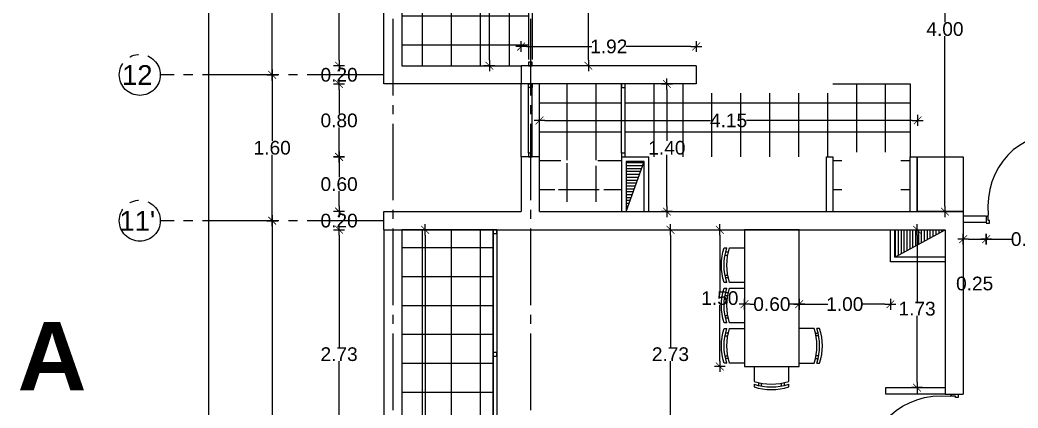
# Model space of a CAD drawing. Header units: millimetres. Extents: x 1217 to 2428, y 234 to 644.
# Drawn here: x 2348.89 to 2359.84, y 542.47 to 546.73 of the extents above; entities that cross this region are included whole.
import ezdxf

# ---------------------------------------------------------------- set-up
doc = ezdxf.new("R2010")
doc.units = ezdxf.units.MM
doc.linetypes.add('ACAD_ISO04W100', pattern=[30, 24, -3, 0, -3])
doc.layers.get('0').update_dxf_attribs({"lineweight": 5})
for name, color, linetype in [('0.1', 251, 'Continuous'), ('0.2', 2, 'Continuous'), ('0.3', 6, 'Continuous'), ('CORTES', 30, 'Continuous'), ('COTAS', 252, 'Continuous'), ('COTAS INTERIORES', 3, 'Continuous'), ('EJES', 8, 'Continuous'), ('MUROS', 7, 'Continuous'), ('PUERTAS', 2, 'Continuous'), ('SHAFT', 3, 'Continuous')]:
    doc.layers.add(name, color=color, linetype=linetype)
doc.styles.add('INTERARQ', font='arial.ttf')
doc.styles.get("Standard").update_dxf_attribs({"font": 'arial.ttf'})
doc.dimstyles.new('ESCALA_1-50', dxfattribs={"dimtxt": 0.15, "dimasz": 0.06, "dimexe": 0.18, "dimexo": 0.0625, "dimgap": 0, "dimtad": 0, "dimtih": 1, "dimtoh": 1, "dimzin": 0, "dimdsep": 46, "dimtxsty": 'INTERARQ', "dimblk": 'DIMTICK', "dimcen": 0, "dimse1": 1, "dimse2": 1, "dimclrd": 256, "dimclre": 1, "dimclrt": 2, "dimadec": 0, "dimazin": 0, "dimtfac": 4.5, "dimtofl": 0, "dimtmove": 2, "dimatfit": 3, "dimldrblk": 'DIMTICK', "dimfxl": 1, "dimtolj": 1, "dimtzin": 0, "dimarcsym": 0})
pattern_1 = [(90, (807.40966, -286.0244), (-0.31749764, 2e-16), []), (180, (807.40966, -286.0244), (-2e-16, -0.31749764), [])]

# ---------------------------------------------------------------- blocks, each defined once
blk = doc.blocks.new('FGFGFGFG')
at = {"layer": 'PUERTAS'}
for p, q in [((381629.7039, 7752655.4584), (381629.6607, 7752655.4584)), ((381629.6607, 7752655.4584), (381629.6608, 7752654.6488)), ((381629.704, 7752654.638), (381629.7039, 7752655.4584)), ((381629.6406, 7752654.638), (381629.6608, 7752654.638)), ((381629.6608, 7752654.6488), (381629.6608, 7752654.5949)), ((381629.6608, 7752654.638), (381629.704, 7752654.638)), ((381629.6608, 7752654.5949), (381629.6742, 7752654.5949)), ((381629.6742, 7752654.5949), (381629.6742, 7752654.568)), ((381630.4569, 7752654.5949), (381630.4704, 7752654.5949)), ((381630.4569, 7752654.568), (381630.4569, 7752654.5949)), ((381630.4704, 7752654.5949), (381630.4704, 7752654.6488)), ((381630.4906, 7752654.638), (381630.4704, 7752654.638)), ((381629.6742, 7752654.568), (381629.6406, 7752654.568)), ((381630.4906, 7752654.568), (381630.4569, 7752654.568))]:
    blk.add_line(p, q, dxfattribs=at)
at = {"layer": 'PUERTAS', "extrusion": (0, 0, -1)}
blk.add_ellipse((381629.5735, 7752654.5673), major_axis=(0.7057, 0.6681), ratio=0.836444, start_param=-0.755704, end_param=0.755704, dxfattribs=at)
blk = doc.blocks.new('silla')
at = {"layer": '0.1', "ltscale": 3}
for p, q in [((0.164, 0.38), (0, 0.38)), ((0.178, 0.33), (0.208, 0.33)), ((0.224, 0.38), (0.194, 0.38)), ((0.214, 0.3), (0.184, 0.3)), ((0, 0), (0.164, 0)), ((0.178, 0.05), (0.208, 0.05)), ((0.214, 0.08), (0.184, 0.08)), ((0.194, 0), (0.224, 0))]:
    blk.add_line(p, q, dxfattribs=at)
for centre in [(-0.423, 0.19), (-0.393, 0.19), (-0.363, 0.19)]:
    blk.add_arc(centre, 0.617, 342.0547, 17.9453, dxfattribs=at)
blk = doc.blocks.new('DIMTICK')
at = {"color": 1}
for p, q in [((-1, 0), (1, 0)), ((0, 1), (0, -1))]:
    blk.add_line(p, q, dxfattribs=at)
at = {"color": 3, "const_width": 0.141}
blk.add_lwpolyline([(0.71, 0.71), (-0.71, -0.71)], dxfattribs=at)
blk = doc.blocks.new('*D719')
at = {"layer": 'COTAS', "lineweight": -2, "ltscale": 3, "transparency": 16777216}
for p, q in [((2352.389, 544.686), (2352.389, 544.746)), ((2352.389, 544.366), (2352.389, 544.306))]:
    blk.add_line(p, q, dxfattribs=at)
at = {"layer": 'DEFPOINTS', "color": 0, "ltscale": 3, "transparency": 16777216}
for p in [(2352.389, 544.626), (2352.878, 544.626, 0), (2352.878, 544.426, 0)]:
    blk.add_point(p, dxfattribs=at)
at = {"layer": 'COTAS', "lineweight": -2, "ltscale": 3, "transparency": 16777216, "xscale": 0.06, "yscale": 0.06, "zscale": 0.06}
for p, rotation in [((2352.389, 544.626), 270), ((2352.389, 544.426), 90)]:
    blk.add_blockref('DIMTICK', p, dxfattribs=dict(at, rotation=rotation))
at = {"layer": 'COTAS', "color": 2, "ltscale": 3, "transparency": 16777216, "insert": (2352.389, 544.526), "char_height": 0.15, "attachment_point": 5, "style": 'INTERARQ'}
blk.add_mtext('\\A1;0.20', dxfattribs=at)
blk = doc.blocks.new('*D722')
at = {"layer": 'COTAS', "lineweight": -2, "ltscale": 3, "transparency": 16777216}
for p, q in [((2351.655, 548.669), (2351.655, 547.503)), ((2351.655, 546.185), (2351.655, 547.35))]:
    blk.add_line(p, q, dxfattribs=at)
at = {"layer": 'DEFPOINTS', "color": 0, "ltscale": 3, "transparency": 16777216}
for p in [(2352.926, 548.729), (2351.655, 546.125), (2352.878, 546.125, 0)]:
    blk.add_point(p, dxfattribs=at)
at = {"layer": 'COTAS', "lineweight": -2, "ltscale": 3, "transparency": 16777216, "xscale": 0.06, "yscale": 0.06, "zscale": 0.06}
for p, rotation in [((2351.655, 548.729), 90), ((2351.655, 546.125), 270)]:
    blk.add_blockref('DIMTICK', p, dxfattribs=dict(at, rotation=rotation))
at = {"layer": 'COTAS', "color": 2, "ltscale": 3, "transparency": 16777216, "insert": (2351.655, 547.427), "char_height": 0.15, "attachment_point": 5, "style": 'INTERARQ'}
blk.add_mtext('\\A1;2.60', dxfattribs=at)
blk = doc.blocks.new('*D723')
at = {"layer": 'COTAS', "lineweight": -2, "ltscale": 3, "transparency": 16777216}
for p, q in [((2351.655, 546.065), (2351.655, 545.402)), ((2351.655, 544.586), (2351.655, 545.249))]:
    blk.add_line(p, q, dxfattribs=at)
at = {"layer": 'DEFPOINTS', "color": 0, "ltscale": 3, "transparency": 16777216}
for p in [(2352.878, 546.125, 0), (2351.655, 544.526), (2352.878, 544.526)]:
    blk.add_point(p, dxfattribs=at)
at = {"layer": 'COTAS', "lineweight": -2, "ltscale": 3, "transparency": 16777216, "xscale": 0.06, "yscale": 0.06, "zscale": 0.06}
for p, rotation in [((2351.655, 546.125), 90), ((2351.655, 544.526), 270)]:
    blk.add_blockref('DIMTICK', p, dxfattribs=dict(at, rotation=rotation))
at = {"layer": 'COTAS', "color": 2, "ltscale": 3, "transparency": 16777216, "insert": (2351.655, 545.325), "char_height": 0.15, "attachment_point": 5, "style": 'INTERARQ'}
blk.add_mtext('\\A1;1.60', dxfattribs=at)
blk = doc.blocks.new('*D724')
at = {"layer": 'COTAS', "lineweight": -2, "ltscale": 3, "transparency": 16777216}
for p, q in [((2351.655, 544.466), (2351.655, 541.563)), ((2351.655, 538.988), (2351.655, 541.41))]:
    blk.add_line(p, q, dxfattribs=at)
at = {"layer": 'DEFPOINTS', "color": 0, "ltscale": 3, "transparency": 16777216}
for p in [(2352.878, 544.526), (2351.655, 538.928), (2352.878, 538.928)]:
    blk.add_point(p, dxfattribs=at)
at = {"layer": 'COTAS', "lineweight": -2, "ltscale": 3, "transparency": 16777216, "xscale": 0.06, "yscale": 0.06, "zscale": 0.06}
for p, rotation in [((2351.655, 544.526), 90), ((2351.655, 538.928), 270)]:
    blk.add_blockref('DIMTICK', p, dxfattribs=dict(at, rotation=rotation))
at = {"layer": 'COTAS', "color": 2, "ltscale": 3, "transparency": 16777216, "insert": (2351.655, 541.486), "char_height": 0.15, "attachment_point": 5, "style": 'INTERARQ'}
blk.add_mtext('\\A1;5.60', dxfattribs=at)
blk = doc.blocks.new('*D729')
at = {"layer": 'COTAS', "lineweight": -2, "ltscale": 3, "transparency": 16777216}
for p, q in [((2350.956, 555.103), (2350.956, 538.68)), ((2350.956, 522.589), (2350.956, 538.527))]:
    blk.add_line(p, q, dxfattribs=at)
at = {"layer": 'DEFPOINTS', "color": 0, "ltscale": 3, "transparency": 16777216}
for p in [(2350.956, 555.163), (2355.301, 555.163, 0), (2355.19, 522.529, 0)]:
    blk.add_point(p, dxfattribs=at)
at = {"layer": 'COTAS', "lineweight": -2, "ltscale": 3, "transparency": 16777216, "xscale": 0.06, "yscale": 0.06, "zscale": 0.06}
for p, rotation in [((2350.956, 555.163), 90), ((2350.956, 522.529), 270)]:
    blk.add_blockref('DIMTICK', p, dxfattribs=dict(at, rotation=rotation))
at = {"layer": 'COTAS', "color": 2, "ltscale": 3, "transparency": 16777216, "insert": (2350.956, 538.603), "char_height": 0.15, "attachment_point": 5, "style": 'INTERARQ'}
blk.add_mtext('\\A1;32.63', dxfattribs=at)
blk = doc.blocks.new('*D756')
at = {"layer": 'COTAS', "lineweight": -2, "ltscale": 3, "transparency": 16777216}
for p, q in [((2352.389, 544.366), (2352.389, 543.137)), ((2352.389, 541.756), (2352.389, 542.984))]:
    blk.add_line(p, q, dxfattribs=at)
at = {"layer": 'DEFPOINTS', "color": 0, "ltscale": 3, "transparency": 16777216}
for p in [(2352.389, 544.426), (2352.878, 544.426), (2354.383, 541.696, 0)]:
    blk.add_point(p, dxfattribs=at)
at = {"layer": 'COTAS', "lineweight": -2, "ltscale": 3, "transparency": 16777216, "xscale": 0.06, "yscale": 0.06, "zscale": 0.06}
for p, rotation in [((2352.389, 544.426), 90), ((2352.389, 541.696), 270)]:
    blk.add_blockref('DIMTICK', p, dxfattribs=dict(at, rotation=rotation))
at = {"layer": 'COTAS', "color": 2, "ltscale": 3, "transparency": 16777216, "insert": (2352.389, 543.061), "char_height": 0.15, "attachment_point": 5, "style": 'INTERARQ'}
blk.add_mtext('\\A1;2.73', dxfattribs=at)
blk = doc.blocks.new('*D479')
at = {"layer": 'COTAS INTERIORES', "lineweight": -2, "ltscale": 3, "transparency": 16777216}
for p, q in [((2355.125, 548.725), (2355.125, 547.582)), ((2355.125, 546.285), (2355.125, 547.429))]:
    blk.add_line(p, q, dxfattribs=at)
at = {"layer": 'DEFPOINTS', "color": 0, "ltscale": 3, "transparency": 16777216}
for p in [(2354.85, 548.785, 0), (2355.125, 548.785), (2354.85, 546.225, 0)]:
    blk.add_point(p, dxfattribs=at)
at = {"layer": 'COTAS INTERIORES', "lineweight": -2, "ltscale": 3, "transparency": 16777216, "xscale": 0.06, "yscale": 0.06, "zscale": 0.06}
for p, rotation in [((2355.125, 548.785), 90), ((2355.125, 546.225), 270)]:
    blk.add_blockref('DIMTICK', p, dxfattribs=dict(at, rotation=rotation))
at = {"layer": 'COTAS INTERIORES', "color": 2, "ltscale": 3, "transparency": 16777216, "insert": (2355.125, 547.505), "char_height": 0.15, "attachment_point": 5, "style": 'INTERARQ'}
blk.add_mtext('\\A1;2.56', dxfattribs=at)
blk = doc.blocks.new('*D484')
at = {"layer": 'COTAS INTERIORES', "lineweight": -2, "ltscale": 3, "transparency": 16777216}
for p, q in [((2355.986, 545.965), (2355.986, 545.402)), ((2355.986, 544.686), (2355.986, 545.249))]:
    blk.add_line(p, q, dxfattribs=at)
at = {"layer": 'DEFPOINTS', "color": 0, "ltscale": 3, "transparency": 16777216}
for p in [(2356.123, 546.025, 0), (2355.986, 544.626), (2356.913, 544.626, 0)]:
    blk.add_point(p, dxfattribs=at)
at = {"layer": 'COTAS INTERIORES', "lineweight": -2, "ltscale": 3, "transparency": 16777216, "xscale": 0.06, "yscale": 0.06, "zscale": 0.06}
for p, rotation in [((2355.986, 546.025), 90), ((2355.986, 544.626), 270)]:
    blk.add_blockref('DIMTICK', p, dxfattribs=dict(at, rotation=rotation))
at = {"layer": 'COTAS INTERIORES', "color": 2, "ltscale": 3, "transparency": 16777216, "insert": (2355.986, 545.325), "char_height": 0.15, "attachment_point": 5, "style": 'INTERARQ'}
blk.add_mtext('\\A1;1.40', dxfattribs=at)
blk = doc.blocks.new('*D485')
at = {"layer": 'COTAS INTERIORES', "lineweight": -2, "ltscale": 3, "transparency": 16777216}
blk.add_line((2359.297, 544.323), (2359.429, 544.323), dxfattribs=at)
at = {"layer": 'DEFPOINTS', "color": 0, "ltscale": 3, "transparency": 16777216}
for p in [(2359.237, 544.506, 0), (2359.489, 544.506, 0), (2359.489, 544.323)]:
    blk.add_point(p, dxfattribs=at)
at = {"layer": 'COTAS INTERIORES', "lineweight": -2, "ltscale": 3, "transparency": 16777216, "xscale": 0.06, "yscale": 0.06, "zscale": 0.06, "rotation": 180}
blk.add_blockref('DIMTICK', (2359.237, 544.323), dxfattribs=at)
at = {"layer": 'COTAS INTERIORES', "lineweight": -2, "ltscale": 3, "transparency": 16777216, "xscale": 0.06, "yscale": 0.06, "zscale": 0.06}
blk.add_blockref('DIMTICK', (2359.489, 544.323), dxfattribs=at)
at = {"layer": 'COTAS INTERIORES', "color": 2, "ltscale": 3, "transparency": 16777216, "insert": (2359.363, 543.836), "char_height": 0.15, "attachment_point": 5, "style": 'INTERARQ'}
blk.add_mtext('\\A1;0.25', dxfattribs=at)
blk = doc.blocks.new('*D486')
at = {"layer": 'COTAS INTERIORES', "lineweight": -2, "ltscale": 3, "transparency": 16777216}
for p, q in [((2359.549, 544.323), (2359.769, 544.323)), ((2360.379, 544.323), (2360.16, 544.323))]:
    blk.add_line(p, q, dxfattribs=at)
at = {"layer": 'DEFPOINTS', "color": 0, "ltscale": 3, "transparency": 16777216}
for p in [(2359.489, 544.506, 0), (2360.439, 544.323), (2360.439, 544.228)]:
    blk.add_point(p, dxfattribs=at)
at = {"layer": 'COTAS INTERIORES', "lineweight": -2, "ltscale": 3, "transparency": 16777216, "xscale": 0.06, "yscale": 0.06, "zscale": 0.06, "rotation": 180}
blk.add_blockref('DIMTICK', (2359.489, 544.323), dxfattribs=at)
at = {"layer": 'COTAS INTERIORES', "lineweight": -2, "ltscale": 3, "transparency": 16777216, "xscale": 0.06, "yscale": 0.06, "zscale": 0.06}
blk.add_blockref('DIMTICK', (2360.439, 544.323), dxfattribs=at)
at = {"layer": 'COTAS INTERIORES', "color": 2, "ltscale": 3, "transparency": 16777216, "insert": (2359.964, 544.323), "char_height": 0.15, "attachment_point": 5, "style": 'INTERARQ'}
blk.add_mtext('\\A1;0.95', dxfattribs=at)
blk = doc.blocks.new('*D488')
at = {"layer": 'COTAS INTERIORES', "lineweight": -2, "ltscale": 3, "transparency": 16777216}
for p, q in [((2354.448, 546.436), (2355.161, 546.436)), ((2356.248, 546.436), (2355.535, 546.436))]:
    blk.add_line(p, q, dxfattribs=at)
at = {"layer": 'DEFPOINTS', "color": 0, "ltscale": 3, "transparency": 16777216}
for p in [(2356.308, 546.436), (2354.388, 546.125, 0), (2356.308, 546.125, 0)]:
    blk.add_point(p, dxfattribs=at)
at = {"layer": 'COTAS INTERIORES', "lineweight": -2, "ltscale": 3, "transparency": 16777216, "xscale": 0.06, "yscale": 0.06, "zscale": 0.06, "rotation": 180}
blk.add_blockref('DIMTICK', (2354.388, 546.436), dxfattribs=at)
at = {"layer": 'COTAS INTERIORES', "lineweight": -2, "ltscale": 3, "transparency": 16777216, "xscale": 0.06, "yscale": 0.06, "zscale": 0.06}
blk.add_blockref('DIMTICK', (2356.308, 546.436), dxfattribs=at)
at = {"layer": 'COTAS INTERIORES', "color": 2, "ltscale": 3, "transparency": 16777216, "insert": (2355.348, 546.436), "char_height": 0.15, "attachment_point": 5, "style": 'INTERARQ'}
blk.add_mtext('\\A1;1.92', dxfattribs=at)
blk = doc.blocks.new('*D489')
at = {"layer": 'COTAS INTERIORES', "lineweight": -2, "ltscale": 3, "transparency": 16777216}
for p, q in [((2354.038, 551.221), (2354.038, 548.83)), ((2354.038, 546.285), (2354.038, 548.676))]:
    blk.add_line(p, q, dxfattribs=at)
at = {"layer": 'DEFPOINTS', "color": 0, "ltscale": 3, "transparency": 16777216}
for p in [(2353.687, 551.281, 0), (2353.078, 546.225, 0), (2354.038, 546.225)]:
    blk.add_point(p, dxfattribs=at)
at = {"layer": 'COTAS INTERIORES', "lineweight": -2, "ltscale": 3, "transparency": 16777216, "xscale": 0.06, "yscale": 0.06, "zscale": 0.06}
for p, rotation in [((2354.038, 551.281), 90), ((2354.038, 546.225), 270)]:
    blk.add_blockref('DIMTICK', p, dxfattribs=dict(at, rotation=rotation))
at = {"layer": 'COTAS INTERIORES', "color": 2, "ltscale": 3, "transparency": 16777216, "insert": (2354.038, 548.753), "char_height": 0.15, "attachment_point": 5, "style": 'INTERARQ'}
blk.add_mtext('\\A1;5.06', dxfattribs=at)
blk = doc.blocks.new('*D493')
at = {"layer": 'COTAS INTERIORES', "lineweight": -2, "ltscale": 3, "transparency": 16777216}
for p, q in [((2359.037, 548.569), (2359.037, 546.704)), ((2359.037, 544.686), (2359.037, 546.551))]:
    blk.add_line(p, q, dxfattribs=at)
at = {"layer": 'DEFPOINTS', "color": 0, "ltscale": 3, "transparency": 16777216}
for p in [(2359.037, 548.629, 0), (2359.037, 544.626, 0), (2359.037, 544.626)]:
    blk.add_point(p, dxfattribs=at)
at = {"layer": 'COTAS INTERIORES', "lineweight": -2, "ltscale": 3, "transparency": 16777216, "xscale": 0.06, "yscale": 0.06, "zscale": 0.06}
for p, rotation in [((2359.037, 548.629), 90), ((2359.037, 544.626), 270)]:
    blk.add_blockref('DIMTICK', p, dxfattribs=dict(at, rotation=rotation))
at = {"layer": 'COTAS INTERIORES', "color": 2, "ltscale": 3, "transparency": 16777216, "insert": (2359.037, 546.627), "char_height": 0.15, "attachment_point": 5, "style": 'INTERARQ'}
blk.add_mtext('\\A1;4.00', dxfattribs=at)
blk = doc.blocks.new('*D498')
at = {"layer": 'COTAS INTERIORES', "lineweight": -2, "ltscale": 3, "transparency": 16777216}
for p, q in [((2354.648, 545.625), (2356.465, 545.625)), ((2358.677, 545.625), (2356.861, 545.625))]:
    blk.add_line(p, q, dxfattribs=at)
at = {"layer": 'DEFPOINTS', "color": 0, "ltscale": 3, "transparency": 16777216}
for p in [(2358.737, 545.625), (2354.588, 544.626, 0), (2358.737, 544.626, 0)]:
    blk.add_point(p, dxfattribs=at)
at = {"layer": 'COTAS INTERIORES', "lineweight": -2, "ltscale": 3, "transparency": 16777216, "xscale": 0.06, "yscale": 0.06, "zscale": 0.06, "rotation": 180}
blk.add_blockref('DIMTICK', (2354.588, 545.625), dxfattribs=at)
at = {"layer": 'COTAS INTERIORES', "lineweight": -2, "ltscale": 3, "transparency": 16777216, "xscale": 0.06, "yscale": 0.06, "zscale": 0.06}
blk.add_blockref('DIMTICK', (2358.737, 545.625), dxfattribs=at)
at = {"layer": 'COTAS INTERIORES', "color": 2, "ltscale": 3, "transparency": 16777216, "insert": (2356.663, 545.625), "char_height": 0.15, "attachment_point": 5, "style": 'INTERARQ'}
blk.add_mtext('\\A1;4.15', dxfattribs=at)
blk = doc.blocks.new('*D523')
at = {"layer": 'COTAS INTERIORES', "lineweight": -2, "ltscale": 3, "transparency": 16777216}
for p, q in [((2353.334, 544.366), (2353.334, 541.804)), ((2353.334, 539.088), (2353.334, 541.65))]:
    blk.add_line(p, q, dxfattribs=at)
at = {"layer": 'DEFPOINTS', "color": 0, "ltscale": 3, "transparency": 16777216}
for p in [(2353.398, 544.426, 0), (2353.334, 539.028), (2353.471, 539.028, 0)]:
    blk.add_point(p, dxfattribs=at)
at = {"layer": 'COTAS INTERIORES', "lineweight": -2, "ltscale": 3, "transparency": 16777216, "xscale": 0.06, "yscale": 0.06, "zscale": 0.06}
for p, rotation in [((2353.334, 544.426), 90), ((2353.334, 539.028), 270)]:
    blk.add_blockref('DIMTICK', p, dxfattribs=dict(at, rotation=rotation))
at = {"layer": 'COTAS INTERIORES', "color": 2, "ltscale": 3, "transparency": 16777216, "insert": (2353.334, 541.727), "char_height": 0.15, "attachment_point": 5, "style": 'INTERARQ'}
blk.add_mtext('\\A1;5.40', dxfattribs=at)
blk = doc.blocks.new('*D524')
at = {"layer": 'COTAS INTERIORES', "lineweight": -2, "ltscale": 3, "transparency": 16777216}
for p, q in [((2356.025, 544.366), (2356.025, 543.137)), ((2356.025, 541.756), (2356.025, 542.984))]:
    blk.add_line(p, q, dxfattribs=at)
at = {"layer": 'DEFPOINTS', "color": 0, "ltscale": 3, "transparency": 16777216}
for p in [(2356.025, 544.426), (2356.527, 544.426, 0), (2356.603, 541.696, 0)]:
    blk.add_point(p, dxfattribs=at)
at = {"layer": 'COTAS INTERIORES', "lineweight": -2, "ltscale": 3, "transparency": 16777216, "xscale": 0.06, "yscale": 0.06, "zscale": 0.06}
for p, rotation in [((2356.025, 544.426), 90), ((2356.025, 541.696), 270)]:
    blk.add_blockref('DIMTICK', p, dxfattribs=dict(at, rotation=rotation))
at = {"layer": 'COTAS INTERIORES', "color": 2, "ltscale": 3, "transparency": 16777216, "insert": (2356.025, 543.061), "char_height": 0.15, "attachment_point": 5, "style": 'INTERARQ'}
blk.add_mtext('\\A1;2.73', dxfattribs=at)
blk = doc.blocks.new('*D526')
at = {"layer": 'COTAS INTERIORES', "lineweight": -2, "ltscale": 3, "transparency": 16777216}
for p, q in [((2357.498, 543.61), (2357.751, 543.61)), ((2358.378, 543.61), (2358.126, 543.61))]:
    blk.add_line(p, q, dxfattribs=at)
at = {"layer": 'DEFPOINTS', "color": 0, "ltscale": 3, "transparency": 16777216}
for p in [(2357.438, 543.624, 0), (2358.438, 543.61, 0), (2358.438, 543.61)]:
    blk.add_point(p, dxfattribs=at)
at = {"layer": 'COTAS INTERIORES', "lineweight": -2, "ltscale": 3, "transparency": 16777216, "xscale": 0.06, "yscale": 0.06, "zscale": 0.06, "rotation": 180}
blk.add_blockref('DIMTICK', (2357.438, 543.61), dxfattribs=at)
at = {"layer": 'COTAS INTERIORES', "lineweight": -2, "ltscale": 3, "transparency": 16777216, "xscale": 0.06, "yscale": 0.06, "zscale": 0.06}
blk.add_blockref('DIMTICK', (2358.438, 543.61), dxfattribs=at)
at = {"layer": 'COTAS INTERIORES', "color": 2, "ltscale": 3, "transparency": 16777216, "insert": (2357.938, 543.61), "char_height": 0.15, "attachment_point": 5, "style": 'INTERARQ'}
blk.add_mtext('\\A1;1.00', dxfattribs=at)
blk = doc.blocks.new('*D527')
at = {"layer": 'COTAS INTERIORES', "lineweight": -2, "ltscale": 3, "transparency": 16777216}
for p, q in [((2356.567, 544.366), (2356.567, 543.753)), ((2356.567, 542.987), (2356.567, 543.6))]:
    blk.add_line(p, q, dxfattribs=at)
at = {"layer": 'DEFPOINTS', "color": 0, "ltscale": 3, "transparency": 16777216}
for p in [(2356.567, 544.426), (2357.138, 544.426, 0), (2357.138, 542.927, 0)]:
    blk.add_point(p, dxfattribs=at)
at = {"layer": 'COTAS INTERIORES', "lineweight": -2, "ltscale": 3, "transparency": 16777216, "xscale": 0.06, "yscale": 0.06, "zscale": 0.06}
for p, rotation in [((2356.567, 544.426), 90), ((2356.567, 542.927), 270)]:
    blk.add_blockref('DIMTICK', p, dxfattribs=dict(at, rotation=rotation))
at = {"layer": 'COTAS INTERIORES', "color": 2, "ltscale": 3, "transparency": 16777216, "insert": (2356.567, 543.676), "char_height": 0.15, "attachment_point": 5, "style": 'INTERARQ'}
blk.add_mtext('\\A1;1.50', dxfattribs=at)
blk = doc.blocks.new('*D528')
at = {"layer": 'COTAS INTERIORES', "lineweight": -2, "ltscale": 3, "transparency": 16777216}
for p, q in [((2356.898, 543.61), (2356.943, 543.61)), ((2357.378, 543.61), (2357.333, 543.61))]:
    blk.add_line(p, q, dxfattribs=at)
at = {"layer": 'DEFPOINTS', "color": 0, "ltscale": 3, "transparency": 16777216}
for p in [(2356.838, 543.61), (2357.438, 543.624, 0), (2356.838, 542.927)]:
    blk.add_point(p, dxfattribs=at)
at = {"layer": 'COTAS INTERIORES', "lineweight": -2, "ltscale": 3, "transparency": 16777216, "xscale": 0.06, "yscale": 0.06, "zscale": 0.06, "rotation": 180}
blk.add_blockref('DIMTICK', (2356.838, 543.61), dxfattribs=at)
at = {"layer": 'COTAS INTERIORES', "lineweight": -2, "ltscale": 3, "transparency": 16777216, "xscale": 0.06, "yscale": 0.06, "zscale": 0.06}
blk.add_blockref('DIMTICK', (2357.438, 543.61), dxfattribs=at)
at = {"layer": 'COTAS INTERIORES', "color": 2, "ltscale": 3, "transparency": 16777216, "insert": (2357.138, 543.61), "char_height": 0.15, "attachment_point": 5, "style": 'INTERARQ'}
blk.add_mtext('\\A1;0.60', dxfattribs=at)
blk = doc.blocks.new('*D529')
at = {"layer": 'COTAS INTERIORES', "lineweight": -2, "ltscale": 3, "transparency": 16777216}
for p, q in [((2358.731, 544.366), (2358.731, 543.637)), ((2358.731, 542.755), (2358.731, 543.484))]:
    blk.add_line(p, q, dxfattribs=at)
at = {"layer": 'DEFPOINTS', "color": 0, "ltscale": 3, "transparency": 16777216}
for p in [(2358.388, 544.426, 0), (2358.731, 544.426), (2358.388, 542.695, 0)]:
    blk.add_point(p, dxfattribs=at)
at = {"layer": 'COTAS INTERIORES', "lineweight": -2, "ltscale": 3, "transparency": 16777216, "xscale": 0.06, "yscale": 0.06, "zscale": 0.06}
for p, rotation in [((2358.731, 544.426), 90), ((2358.731, 542.695), 270)]:
    blk.add_blockref('DIMTICK', p, dxfattribs=dict(at, rotation=rotation))
at = {"layer": 'COTAS INTERIORES', "color": 2, "ltscale": 3, "transparency": 16777216, "insert": (2358.731, 543.56), "char_height": 0.15, "attachment_point": 5, "style": 'INTERARQ'}
blk.add_mtext('\\A1;1.73', dxfattribs=at)
blk = doc.blocks.new('*D536')
at = {"layer": 'COTAS', "lineweight": -2, "ltscale": 3, "transparency": 16777216}
for p, q in [((2352.389, 548.797), (2352.389, 547.618)), ((2352.389, 546.285), (2352.389, 547.464))]:
    blk.add_line(p, q, dxfattribs=at)
at = {"layer": 'DEFPOINTS', "color": 0, "ltscale": 3, "transparency": 16777216}
for p in [(2352.389, 548.857), (2354.556, 548.857, 0), (2353.078, 546.225)]:
    blk.add_point(p, dxfattribs=at)
at = {"layer": 'COTAS', "lineweight": -2, "ltscale": 3, "transparency": 16777216, "xscale": 0.06, "yscale": 0.06, "zscale": 0.06}
for p, rotation in [((2352.389, 548.857), 90), ((2352.389, 546.225), 270)]:
    blk.add_blockref('DIMTICK', p, dxfattribs=dict(at, rotation=rotation))
at = {"layer": 'COTAS', "color": 2, "ltscale": 3, "transparency": 16777216, "insert": (2352.389, 547.541), "char_height": 0.15, "attachment_point": 5, "style": 'INTERARQ'}
blk.add_mtext('\\A1;2.63', dxfattribs=at)
blk = doc.blocks.new('*D541')
at = {"layer": 'COTAS', "lineweight": -2, "ltscale": 3, "transparency": 16777216}
for p, q in [((2352.389, 546.285), (2352.389, 546.345)), ((2352.389, 545.965), (2352.389, 545.905))]:
    blk.add_line(p, q, dxfattribs=at)
at = {"layer": 'DEFPOINTS', "color": 0, "ltscale": 3, "transparency": 16777216}
for p in [(2353.078, 546.225, 0), (2352.389, 546.025), (2352.878, 546.025)]:
    blk.add_point(p, dxfattribs=at)
at = {"layer": 'COTAS', "lineweight": -2, "ltscale": 3, "transparency": 16777216, "xscale": 0.06, "yscale": 0.06, "zscale": 0.06}
for p, rotation in [((2352.389, 546.225), 270), ((2352.389, 546.025), 90)]:
    blk.add_blockref('DIMTICK', p, dxfattribs=dict(at, rotation=rotation))
at = {"layer": 'COTAS', "color": 2, "ltscale": 3, "transparency": 16777216, "insert": (2352.389, 546.125), "char_height": 0.15, "attachment_point": 5, "style": 'INTERARQ'}
blk.add_mtext('\\A1;0.20', dxfattribs=at)
blk = doc.blocks.new('*D846')
at = {"layer": 'COTAS', "lineweight": -2, "ltscale": 3, "transparency": 16777216}
for p, q in [((2352.389, 545.965), (2352.389, 545.702)), ((2352.389, 545.285), (2352.389, 545.549))]:
    blk.add_line(p, q, dxfattribs=at)
at = {"layer": 'DEFPOINTS', "color": 0, "ltscale": 3, "transparency": 16777216}
for p in [(2352.878, 546.025), (2352.389, 545.225), (2354.388, 545.225)]:
    blk.add_point(p, dxfattribs=at)
at = {"layer": 'COTAS', "lineweight": -2, "ltscale": 3, "transparency": 16777216, "xscale": 0.06, "yscale": 0.06, "zscale": 0.06}
for p, rotation in [((2352.389, 546.025), 90), ((2352.389, 545.225), 270)]:
    blk.add_blockref('DIMTICK', p, dxfattribs=dict(at, rotation=rotation))
at = {"layer": 'COTAS', "color": 2, "ltscale": 3, "transparency": 16777216, "insert": (2352.389, 545.625), "char_height": 0.15, "attachment_point": 5, "style": 'INTERARQ'}
blk.add_mtext('\\A1;0.80', dxfattribs=at)
blk = doc.blocks.new('*D847')
at = {"layer": 'COTAS', "lineweight": -2, "ltscale": 3, "transparency": 16777216}
for p, q in [((2352.389, 545.165), (2352.389, 545.002)), ((2352.389, 544.686), (2352.389, 544.849))]:
    blk.add_line(p, q, dxfattribs=at)
at = {"layer": 'DEFPOINTS', "color": 0, "ltscale": 3, "transparency": 16777216}
for p in [(2354.388, 545.225), (2352.389, 544.626), (2354.388, 544.626)]:
    blk.add_point(p, dxfattribs=at)
at = {"layer": 'COTAS', "lineweight": -2, "ltscale": 3, "transparency": 16777216, "xscale": 0.06, "yscale": 0.06, "zscale": 0.06}
for p, rotation in [((2352.389, 545.225), 90), ((2352.389, 544.626), 270)]:
    blk.add_blockref('DIMTICK', p, dxfattribs=dict(at, rotation=rotation))
at = {"layer": 'COTAS', "color": 2, "ltscale": 3, "transparency": 16777216, "insert": (2352.389, 544.926), "char_height": 0.15, "attachment_point": 5, "style": 'INTERARQ'}
blk.add_mtext('\\A1;0.60', dxfattribs=at)

msp = doc.modelspace()

# ---------------------------------------------------------------- hatches: boundary and pattern name
at = {"layer": '0.1'}
h = msp.add_hatch(dxfattribs=at)
h.set_pattern_fill('NET', color=256, scale=0.099999, angle=-270, style=0)
h.set_pattern_definition([(90, (807.40967, -286.0244), (-0.31749764, 2e-16), []), (180, (807.40967, -286.0244), (-2e-16, -0.31749764), [])])
h.paths.add_polyline_path([(2354.46847, 551.28083), (2353.68688, 551.28081), (2353.07842, 550.68081), (2353.07842, 546.22527), (2354.46847, 546.22527)])
h = msp.add_hatch(dxfattribs=at)
h.set_pattern_fill('NET', color=256, scale=0.099999, angle=-270, style=0)
h.set_pattern_definition(pattern_1)
h.paths.add_polyline_path([(2358.65683, 546.02528), (2357.80759, 546.02528), (2357.80759, 545.92528), (2356.3076, 545.92528), (2356.3076, 546.02528), (2355.52845, 546.02528), (2355.52845, 545.26543), (2355.52845, 545.22545), (2355.78836, 545.2256), (2357.73752, 545.22543), (2357.80752, 545.22542), (2357.80752, 544.62573), (2357.97941, 544.62574), (2357.97941, 544.67574), (2357.91757, 544.67574, -0.41421356), (2357.90441, 544.6889), (2357.90441, 545.26257, -0.41421356), (2357.91757, 545.27573), (2358.54124, 545.27573, -0.41421356), (2358.5544, 545.26257), (2358.5544, 544.6889, -0.41421356), (2358.54124, 544.67574), (2358.4794, 544.67574), (2358.4794, 544.62574), (2358.65683, 544.62574), (2358.65683, 545.22534)])
h.paths.add_polyline_path([(2355.48844, 545.98527), (2355.48844, 546.02528), (2354.58845, 546.02528), (2354.58846, 545.22543), (2354.58847, 545.22543), (2354.58847, 544.62573), (2355.48845, 544.62573), (2355.48845, 545.22543), (2355.48845, 545.26543), (2355.48845, 545.98527)])
h.paths.add_polyline_path([(2355.19385, 545.19079, -0.41421356), (2355.29298, 545.09166), (2355.29298, 544.65053, -0.41421356), (2355.26819, 544.62575), (2354.78246, 544.62575, -0.41421356), (2354.75768, 544.65053), (2354.75768, 545.09166, -0.41421356), (2354.85681, 545.19079)], flags=16)
h.paths.add_polyline_path([(2355.24341, 545.05029), (2355.24341, 544.73384), (2354.79783, 544.73384), (2354.79783, 545.05029, -0.41421356), (2354.90524, 545.1577), (2355.136, 545.1577, -0.41421017)], flags=0)
h.paths.add_polyline_path([(2355.08915, 545.09661, -1), (2355.05941, 545.09661, -1)], flags=0)
h.paths.add_polyline_path([(2354.99124, 545.09661, -1), (2354.9615, 545.09661, -1)], flags=0)
h.paths.add_polyline_path([(2355.18828, 545.09661, -1), (2355.15854, 545.09661, -1)], flags=0)
h.paths.add_polyline_path([(2354.89211, 545.09661, -1), (2354.86237, 545.09661, -1)], flags=0)
h = msp.add_hatch(dxfattribs=at)
h.set_pattern_fill('NET', color=256, scale=0.099999, angle=-270, style=0)
h.set_pattern_definition(pattern_1)
h.paths.add_polyline_path([(2354.07841, 544.42574), (2353.07842, 544.42574), (2353.07842, 539.02823), (2354.07841, 539.02823)])
at = {"layer": 'SHAFT', "linetype": 'ByBlock'}
h = msp.add_hatch(dxfattribs=at)
h.set_pattern_fill('ANSI31', color=256, scale=0.01, angle=-405, style=0)
h.set_pattern_definition([(180, (7755639.19671, -380999.462592), (-6e-17, -0.03174976629765), [])])
h.paths.add_polyline_path([(2355.73836, 545.1756), (2355.53845, 544.62578), (2355.53845, 544.97481), (2355.53845, 545.17543)])
at = {"layer": 'SHAFT'}
h = msp.add_hatch(dxfattribs=at)
h.set_pattern_fill('ANSI31', color=256, scale=0.01, angle=-315, style=0)
h.set_pattern_definition([(90, (-7750930.562246, 382098.49363), (-0.03174976396298, 8e-17), [])])
h.paths.add_polyline_path([(2358.4881, 544.42574), (2358.48813, 544.1258), (2359.03794, 544.42574)])

# ---------------------------------------------------------------- linework, layer by layer
at = {"layer": '0.1', "elevation": 0}
for points in [[(2354.46846, 548.74528), (2354.46846, 546.29527)], [(2354.50846, 548.74528), (2354.50846, 546.29527)], [(2354.38849, 545.22543), (2354.38846, 546.02527)], [(2354.46846, 545.26543), (2354.46847, 546.02528)], [(2354.50846, 545.26543), (2354.50847, 546.02528)], [(2354.58846, 545.22543), (2354.58845, 546.02528)], [(2355.48845, 545.26543), (2355.48845, 546.02528)], [(2355.52845, 545.26543), (2355.52845, 546.02528)], [(2357.80759, 546.02528), (2358.65683, 546.02528), (2358.65683, 545.22534)], [(2358.73745, 544.62574), (2358.73745, 545.22534), (2359.23744, 545.22534), (2359.23744, 544.62574), (2358.73745, 544.62574)], [(2354.07841, 544.42574), (2354.07841, 541.6957)], [(2354.11841, 544.42574), (2354.11841, 541.6957)]]:
    msp.add_lwpolyline(points, dxfattribs=at)
msp.add_lwpolyline([(2354.07841, 544.42574), (2353.07842, 544.42574), (2353.07842, 539.02823), (2354.07841, 539.02823)], close=True, dxfattribs=at)
at = {"layer": '0.1', "ltscale": 3, "elevation": 0}
msp.add_lwpolyline([(2357.43802, 544.42574), (2356.83802, 544.42574), (2356.83802, 542.92721), (2357.43802, 542.92721), (2357.43802, 544.42574)], dxfattribs=at)
at = {"layer": '0.2'}
for p, q in [((2352.87843, 546.02527, 0), (2352.87843, 550.76447, 0)), ((2353.07842, 550.68081, 0), (2353.07842, 546.22527, 0)), ((2353.07842, 546.22527, 0), (2354.38849, 546.22527, 0)), ((2354.38849, 546.02527, 0), (2352.87843, 546.02527, 0)), ((2352.87842, 544.42574, 0), (2352.87842, 539.02823, 0)), ((2353.07842, 544.42574, 0), (2353.07842, 539.02823, 0))]:
    msp.add_line(p, q, dxfattribs=at)
at = {"layer": '0.2', "elevation": 0}
for points in [[(2354.46846, 546.22527), (2354.50846, 546.22527), (2354.50846, 546.26527), (2354.46846, 546.26527), (2354.46846, 546.22527)], [(2354.46846, 546.02527), (2354.50846, 546.02527), (2354.50846, 545.98527), (2354.46846, 545.98527), (2354.46846, 546.02527)], [(2355.48844, 545.98527), (2355.52844, 545.98527), (2355.52844, 546.02527), (2355.48844, 546.02527), (2355.48844, 545.98527)], [(2354.46846, 545.22543), (2354.50846, 545.22543), (2354.50846, 545.26543), (2354.46846, 545.26543), (2354.46846, 545.22543)], [(2355.48845, 545.22543), (2355.52845, 545.22543), (2355.52845, 545.26543), (2355.48845, 545.26543), (2355.48845, 545.22543)], [(2354.11841, 544.42574), (2354.07841, 544.42574), (2354.07841, 544.38574), (2354.11841, 544.38574), (2354.11841, 544.42574)], [(2354.11841, 543.08072), (2354.07841, 543.08072), (2354.07841, 543.04072), (2354.11841, 543.04072), (2354.11841, 543.08072)]]:
    msp.add_lwpolyline(points, dxfattribs=at)
at = {"layer": '0.3'}
for p, q in [((2355.48845, 545.22543, 0), (2355.48845, 544.62578, 0)), ((2355.78836, 544.62575, 0), (2355.78836, 545.2256, 0)), ((2355.53845, 545.17543, 0), (2355.53845, 544.62578, 0)), ((2355.73836, 544.62578, 0), (2355.73836, 545.1756, 0)), ((2359.48936, 544.57574, 0), (2359.23744, 544.57574, 0)), ((2359.48936, 544.50574, 0), (2359.23744, 544.50574, 0))]:
    msp.add_line(p, q, dxfattribs=at)
at = {"layer": '0.3', "elevation": 0}
for points in [[(2355.48845, 545.22543), (2355.78836, 545.2256)], [(2357.73752, 544.62577), (2357.73752, 545.22543), (2357.80752, 545.22542), (2357.80752, 544.62574)], [(2358.65683, 544.62577), (2358.65683, 545.22534), (2358.72683, 545.22534), (2358.72683, 544.62574)], [(2355.73836, 545.1756), (2355.53845, 545.1756)], [(2359.48936, 544.57574), (2359.48936, 544.50574)], [(2359.03797, 544.0758), (2358.43813, 544.0758), (2358.43816, 544.4258)], [(2359.03797, 542.62488), (2358.38798, 542.62488), (2358.38798, 542.69488), (2359.03797, 542.69488)]]:
    msp.add_lwpolyline(points, dxfattribs=at)
msp.add_lwpolyline([(2358.48813, 544.1258), (2358.48813, 544.4258), (2359.03797, 544.42574), (2359.03797, 544.1258)], close=True, dxfattribs=at)
at = {"layer": 'EJES', "linetype": 'ACAD_ISO04W100', "ltscale": 0.035, "elevation": 0}
for points in [[(2352.97844, 558.23948), (2352.97844, 520.03979)], [(2352.97844, 558.23948), (2352.97844, 520.03979)], [(2354.48848, 558.23948), (2354.48848, 520.03979)], [(2354.48848, 558.23948), (2354.48848, 520.03979)], [(2352.87842, 546.12526), (2350.42715, 546.12526)], [(2352.87842, 544.52572), (2350.42715, 544.52572)]]:
    msp.add_lwpolyline(points, dxfattribs=at)
at = {"layer": 'EJES', "linetype": 'ACAD_ISO04W100', "ltscale": 0.035}
for centre in [(2350.20218, 546.12527, 0), (2350.20218, 546.12527, 0), (2350.20218, 544.52573, 0), (2350.20218, 544.52572, 0)]:
    msp.add_circle(centre, 0.22497, dxfattribs=at)
at = {"layer": 'MUROS'}
for p, q in [((2354.58847, 545.22543, 0), (2354.38847, 545.22543, 0)), ((2354.38847, 545.22543, 0), (2354.38847, 544.62573, 0)), ((2354.58847, 544.62574, 0), (2354.58847, 545.22543, 0)), ((2359.03816, 544.42574, 0), (2359.03797, 542.62488, 0)), ((2359.03797, 542.62488, 0), (2359.23747, 542.62488, 0))]:
    msp.add_line(p, q, dxfattribs=at)
at = {"layer": 'MUROS', "elevation": 0}
for points in [[(2356.3076, 546.22528), (2354.38848, 546.22527)], [(2354.38848, 546.22527), (2354.38848, 546.02527)], [(2356.3076, 546.22528), (2356.3076, 546.02528)], [(2356.3076, 546.02528), (2354.38848, 546.02527)], [(2352.87842, 544.62573), (2354.38847, 544.62573)], [(2352.87842, 544.42574), (2352.87842, 544.62573)], [(2354.58847, 544.62573), (2359.23744, 544.62574), (2359.23747, 542.62488)], [(2352.87842, 544.42574), (2359.03747, 544.42574)]]:
    msp.add_lwpolyline(points, dxfattribs=at)
at = {"layer": 'SHAFT'}
msp.add_line((2358.4881, 544.21575, 0), (2358.4881, 544.42574, 0), dxfattribs=at)
at = {"layer": 'SHAFT', "linetype": 'ByBlock', "elevation": 0}
msp.add_lwpolyline([(2355.53845, 544.62578), (2355.73836, 545.1756)], dxfattribs=at)
at = {"layer": 'SHAFT', "elevation": 0}
msp.add_lwpolyline([(2358.48813, 544.1258), (2359.03794, 544.42574)], dxfattribs=at)

# ---------------------------------------------------------------- block references
at = {"layer": '0.1', "yscale": 0.9999925657630349, "zscale": 0.9999925657630349}
for p, xscale in [((2356.83802, 543.84903, 0), -0.9999925657630349), ((2356.83802, 543.40535, 0), -0.9999925657630349), ((2356.83802, 542.96338, 0), -0.9999925657630349), ((2357.43802, 542.96338, 0), 0.9999925657630349)]:
    msp.add_blockref('silla', p, dxfattribs=dict(at, xscale=xscale))
at = {"layer": '0.1', "xscale": 0.9999925657630349, "yscale": 0.9999925657630349, "zscale": 0.9999925657630349, "rotation": 270}
msp.add_blockref('silla', (2356.9425, 542.92721, 0), dxfattribs=at)
at = {"layer": 'PUERTAS', "xscale": -1.117638750408717, "yscale": 1.117638750408717, "zscale": 1.117638750408717}
msp.add_blockref('FGFGFGFG', (428884.51398, -8664122.66624, 0), dxfattribs=at)
at = {"layer": 'PUERTAS', "xscale": 1.117638750408717, "yscale": 1.117638750408717, "zscale": 1.117638750408717, "rotation": 90.00000000000001}
msp.add_blockref('FGFGFGFG', (8667026.34665, -425982.39971, 0), dxfattribs=at)

# ---------------------------------------------------------------- texts
at = {"layer": 'CORTES', "insert": (2349.23938, 543.04013, 0), "char_height": 0.7499944, "width": 2.965875, "attachment_point": 5}
msp.add_mtext('{\\fArial|b1|i0|c0|p34;A}', dxfattribs=at)
at = {"layer": 'EJES', "char_height": 0.215998, "width": 0.3443665, "attachment_point": 5}
for s, insert in [('12', (2350.17417, 546.12353, 0)), ("11'", (2350.17417, 544.52398, 0))]:
    msp.add_mtext(s, dxfattribs=dict(at, insert=insert))

# ---------------------------------------------------------------- dimensions: what is measured, and where the dimension line sits
at = {"layer": 'COTAS', "ltscale": 3}
for base, p1, p2, picture, middle in [((2350.95617, 555.16328, 0), (2355.19045, 522.52928, 0), (2355.30082, 555.16328, 0), '*D729', (2350.95617, 538.60317, 0)), ((2351.65479, 538.92819, 0), (2352.87842, 544.52572, 0), (2352.87842, 538.92819, 0), '*D724', (2351.65479, 541.48636, 0))]:
    dim = msp.add_linear_dim(base=base, p1=p1, p2=p2, angle=90, dimstyle='ESCALA_1-50', dxfattribs=at)
    dim.commit()
    dim.dimension.update_dxf_attribs({"geometry": picture, "text_midpoint": middle, "dimtype": 160})
for base, p1, p2, picture, middle in [((2352.38897, 548.85675, 0), (2353.07842, 546.22527, 0), (2354.55614, 548.85675, 0), '*D536', (2352.38897, 547.54101, 0)), ((2351.65479, 546.12526, 0), (2352.92553, 548.72853, 0), (2352.87842, 546.12526, 0), '*D722', (2351.65479, 547.4269, 0)), ((2352.38897, 546.02527, 0), (2353.07842, 546.22527, 0), (2352.87843, 546.02527, 0), '*D541', (2352.38897, 546.12527, 0)), ((2351.65479, 544.52572, 0), (2352.87842, 546.12526, 0), (2352.87842, 544.52572, 0), '*D723', (2351.65479, 545.32549, 0)), ((2352.38897, 545.22543, 0), (2352.87843, 546.02527, 0), (2354.38849, 545.22543, 0), '*D846', (2352.38897, 545.62535, 0)), ((2352.38897, 544.62573, 0), (2354.38849, 545.22543, 0), (2354.38847, 544.62573, 0), '*D847', (2352.38897, 544.92558, 0)), ((2352.38897, 544.62573, 0), (2352.87842, 544.42574, 0), (2352.87842, 544.62573, 0), '*D719', (2352.38897, 544.52573, 0)), ((2352.38897, 544.42574, 0), (2354.38334, 541.6957, 0), (2352.87842, 544.42574, 0), '*D756', (2352.38897, 543.06072, 0))]:
    dim = msp.add_linear_dim(base=base, p1=p1, p2=p2, angle=90, dimstyle='ESCALA_1-50', dxfattribs=at)
    dim.commit()
    dim.dimension.update_dxf_attribs({"geometry": picture, "text_midpoint": middle})
at = {"layer": 'COTAS INTERIORES', "ltscale": 3}
for base, p1, p2, picture, middle in [((2354.03833, 546.22523, 0), (2353.68687, 551.28081, 0), (2353.07842, 546.22523, 0), '*D489', (2354.03833, 548.75302, 0)), ((2355.12513, 548.78523, 0), (2354.84974, 546.22523, 0), (2354.84974, 548.78523, 0), '*D479', (2355.12513, 547.50523, 0)), ((2359.03744, 544.6257, 0), (2359.03744, 548.62852, 0), (2359.03744, 544.6257, 0), '*D493', (2359.03744, 546.62711, 0)), ((2355.98625, 544.62569, 0), (2356.12257, 546.02524, 0), (2356.91296, 544.62569, 0), '*D484', (2355.98625, 545.32547, 0)), ((2353.33355, 539.02819, 0), (2353.39798, 544.4257, 0), (2353.47144, 539.02819, 0), '*D523', (2353.33355, 541.72694, 0)), ((2356.02481, 544.4257, 0), (2356.60322, 541.69565, 0), (2356.52682, 544.4257, 0), '*D524', (2356.02481, 543.06068, 0)), ((2356.56687, 544.4257, 0), (2357.13802, 542.92717, 0), (2357.13802, 544.4257, 0), '*D527', (2356.56687, 543.67643, 0)), ((2358.73124, 544.4257, 0), (2358.38798, 542.69484, 0), (2358.38798, 544.4257, 0), '*D529', (2358.73124, 543.56027, 0))]:
    dim = msp.add_linear_dim(base=base, p1=p1, p2=p2, angle=270, dimstyle='ESCALA_1-50', dxfattribs=at)
    dim.commit()
    dim.dimension.update_dxf_attribs({"geometry": picture, "text_midpoint": middle})
for base, p1, p2, picture, middle in [((2356.3076, 546.43641, 0), (2354.38848, 546.12523, 0), (2356.3076, 546.12524, 0), '*D488', (2355.34804, 546.43641, 0)), ((2358.73745, 545.62527, 0), (2354.58847, 544.6257, 0), (2358.73745, 544.6257, 0), '*D498', (2356.66296, 545.62527, 0)), ((2359.48936, 544.32276, 0), (2359.23745, 544.5057, 0), (2359.48936, 544.5057, 0), '*D485', (2359.3634, 543.83641, 0)), ((2360.43938, 544.32276, 0), (2359.48936, 544.5057, 0), (2360.43938, 544.22812, 0), '*D486', (2359.96437, 544.32276, 0)), ((2356.83802, 543.61002, 0), (2357.43802, 543.62419, 0), (2356.83802, 542.92717, 0), '*D528', (2357.13802, 543.61002, 0)), ((2358.43818, 543.61002, 0), (2357.43802, 543.62419, 0), (2358.43818, 543.61027, 0), '*D526', (2357.9381, 543.61002, 0))]:
    dim = msp.add_linear_dim(base=base, p1=p1, p2=p2, dimstyle='ESCALA_1-50', dxfattribs=at)
    dim.commit()
    dim.dimension.update_dxf_attribs({"geometry": picture, "text_midpoint": middle})

doc.saveas('drawing.dxf')
